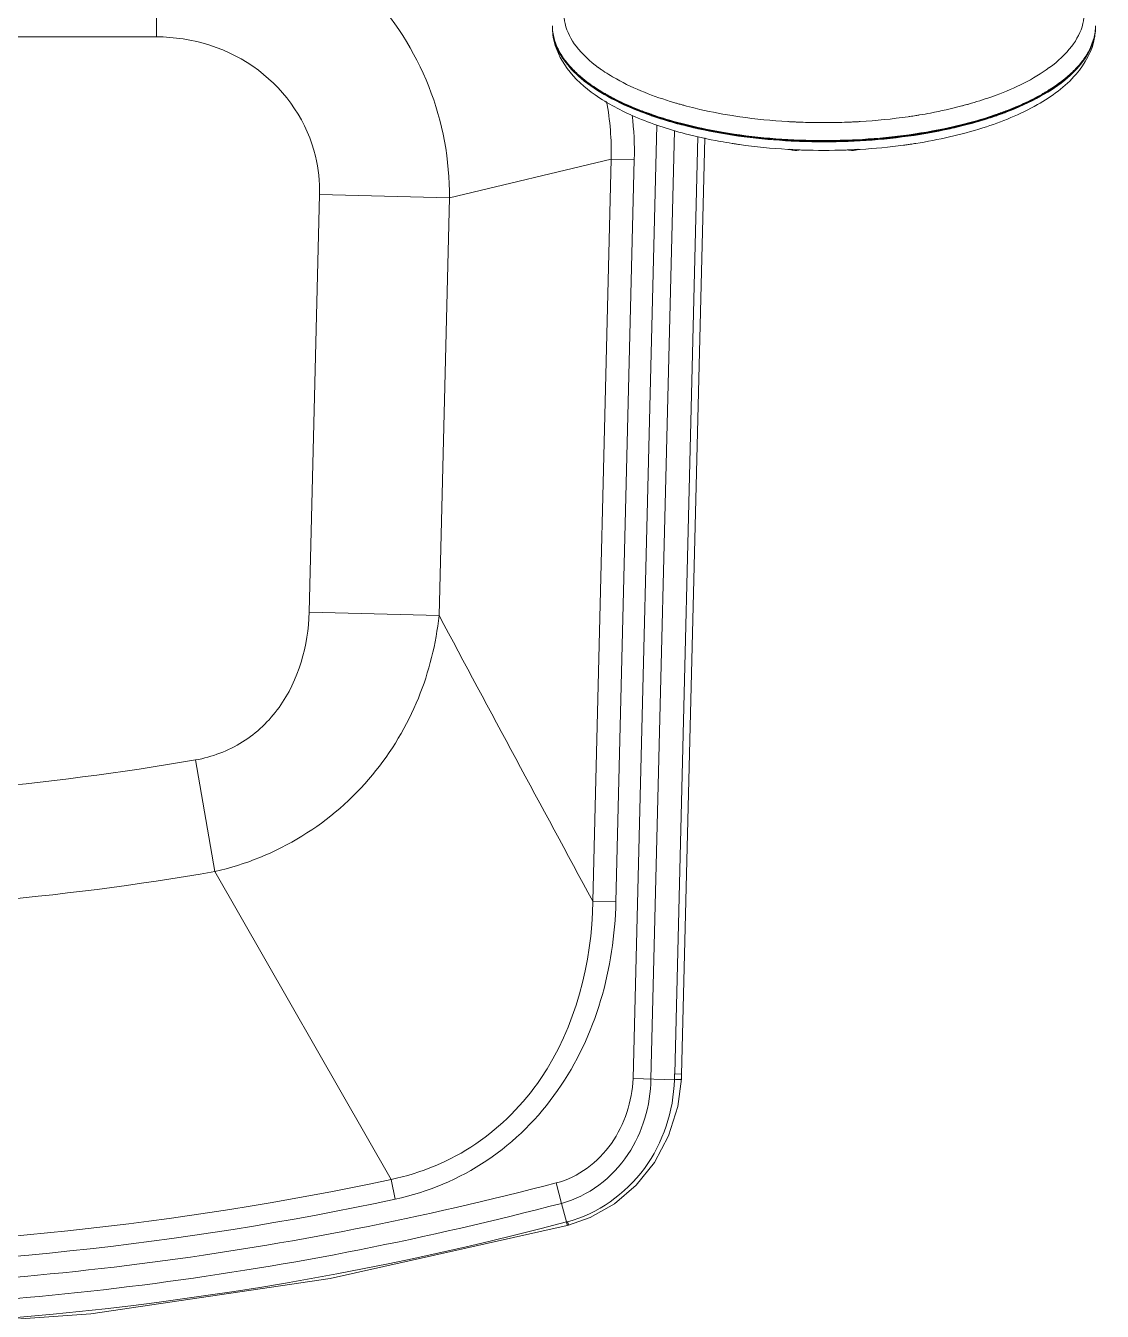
# Model space of a CAD drawing. Header units: millimetres. Extents: x 6110 to 6704, y -2661 to -1821.
# Drawn here: x 6297.6 to 6352.1, y -2057.3 to -1992.2 of the extents above; entities that cross this region are included whole.
import ezdxf

# ---------------------------------------------------------------- set-up
doc = ezdxf.new("R2010")
doc.units = ezdxf.units.MM
doc.header["$LTSCALE"] = 0.1
doc.linetypes.add('HIDDEN2', pattern=[4.7625, 3.175, -1.5875])
doc.layers.add('1', color=4, linetype='HIDDEN2', lineweight=13)
doc.layers.add('DIM', color=3, linetype='Continuous', lineweight=9)

msp = doc.modelspace()

# ---------------------------------------------------------------- hatches: boundary and pattern name
at = {"layer": 'DIM'}
h = msp.add_hatch(dxfattribs=at)
h.set_pattern_fill('ANSI31', color=2)
edge = h.paths.add_edge_path()
edge.add_line((6619.617, -2595.98), (6619.617, -1962.206))
edge.add_line((6634.617, -1966.11), (6619.617, -1966.11))
edge.add_line((6634.617, -2610.98), (6634.617, -1966.11))
edge.add_line((6634.617, -2610.98), (6184.457, -2610.98))
edge.add_line((6619.617, -2595.98), (6184.457, -2595.98))
edge.add_line((6184.457, -2610.98), (6184.457, -2595.98))

# ---------------------------------------------------------------- linework, layer by layer
at = {"layer": '1', "color": 7, "linetype": 'Continuous'}
for p, q in [((6304.171, -1985.775), (6304.171, -1992.751)), ((6324.232, -1992.208), (6324.232, -1992.185)), ((6324.232, -1992.221), (6324.232, -1992.208)), ((6351.739, -1992.208), (6351.739, -1992.185)), ((6351.739, -1992.208), (6351.739, -1992.22)), ((6288.095, -1992.751), (6304.171, -1992.751)), ((6324.342, -1992.921), (6324.48, -1993.284)), ((6351.492, -1993.283), (6351.628, -1992.923)), ((6326.555, -1994.296), (6326.57, -1994.308)), ((6349.4, -1994.308), (6349.416, -1994.296)), ((6345.301, -1996.157), (6345.328, -1996.15)), ((6329.004, -1996.61), (6328.982, -1996.602)), ((6329.093, -1996.643), (6329.082, -1996.638)), ((6329.17, -1996.67), (6329.155, -1996.664)), ((6329.29, -1996.712), (6329.278, -1996.708)), ((6346.587, -1996.744), (6346.554, -1996.755)), ((6346.656, -1996.72), (6346.633, -1996.728)), ((6346.716, -1996.7), (6346.693, -1996.707)), ((6346.817, -1996.664), (6346.802, -1996.67)), ((6346.921, -1996.627), (6346.903, -1996.634)), ((6346.911, -1996.608), (6346.932, -1996.6)), ((6346.922, -1996.649), (6346.943, -1996.642)), ((6346.949, -1996.663), (6346.927, -1996.67)), ((6347.022, -1996.59), (6346.998, -1996.599)), ((6328.324, -2045.495), (6329.518, -1997.216)), ((6329.223, -2045.52), (6330.411, -1997.483)), ((6331.409, -1997.359), (6331.38, -1997.352)), ((6336.543, -1997.06), (6336.582, -1997.062)), ((6339.027, -1997.076), (6339.047, -1997.076)), ((6339.349, -1997.064), (6339.384, -1997.062)), ((6339.384, -1997.062), (6339.437, -1997.06)), ((6345.022, -1997.203), (6344.983, -1997.212)), ((6331.597, -1997.797), (6330.424, -2045.258)), ((6333.593, -1998.185), (6333.553, -1998.179)), ((6342.377, -1998.185), (6342.349, -1998.189)), ((6336.238, -1998.436), (6336.305, -1998.466)), ((6336.305, -1998.466), (6336.408, -1998.49)), ((6336.305, -1998.466), (6336.305, -1998.466)), ((6336.342, -1998.469), (6336.305, -1998.466)), ((6336.342, -1998.469), (6336.377, -1998.479)), ((6336.404, -1998.484), (6336.489, -1998.494)), ((6336.408, -1998.49), (6336.511, -1998.499)), ((6336.511, -1998.499), (6336.614, -1998.499)), ((6336.589, -1998.495), (6336.748, -1998.47)), ((6336.614, -1998.499), (6336.707, -1998.489)), ((6336.658, -1998.472), (6336.624, -1998.47)), ((6336.707, -1998.489), (6336.777, -1998.472)), ((6339.189, -1998.471), (6339.253, -1998.487)), ((6339.22, -1998.468), (6339.252, -1998.479)), ((6339.313, -1998.472), (6339.253, -1998.474)), ((6339.279, -1998.485), (6339.253, -1998.487)), ((6339.253, -1998.487), (6339.269, -1998.49)), ((6339.269, -1998.49), (6339.374, -1998.5)), ((6339.279, -1998.485), (6339.297, -1998.488)), ((6339.297, -1998.488), (6339.306, -1998.49)), ((6339.306, -1998.49), (6339.403, -1998.496)), ((6339.374, -1998.5), (6339.479, -1998.498)), ((6339.479, -1998.498), (6339.575, -1998.488)), ((6339.564, -1998.46), (6339.534, -1998.461)), ((6327.205, -1998.935), (6319.013, -2000.892)), ((6326.276, -2036.511), (6327.205, -1998.935)), ((6327.205, -1998.935), (6328.38, -1998.964)), ((6328.38, -1998.964), (6327.451, -2036.54)), ((6311.912, -2021.88), (6312.435, -2000.73)), ((6312.435, -2000.73), (6319.013, -2000.892)), ((6319.013, -2000.892), (6318.49, -2022.043)), ((6318.49, -2022.043), (6311.912, -2021.88)), ((6307.135, -2035.012), (6306.157, -2029.359)), ((6316.058, -2050.599), (6307.135, -2035.011)), ((6327.451, -2036.54), (6326.276, -2036.511)), ((6330.411, -2045.549), (6328.324, -2045.497)), ((6330.411, -2045.549), (6330.421, -2045.258)), ((6330.774, -2045.266), (6330.424, -2045.258)), ((6330.579, -2046.899), (6330.766, -2045.507)), ((6316.059, -2050.6), (6316.272, -2051.601)), ((6324.692, -2051.81), (6324.427, -2050.771)), ((6324.942, -2052.753), (6324.692, -2051.811)), ((6324.998, -2052.738), (6324.942, -2052.753)), ((6324.978, -2052.9), (6324.942, -2052.753)), ((6324.985, -2052.924), (6324.978, -2052.9)), ((6324.985, -2052.924), (6325.051, -2052.908)), ((6325.025, -2052.832), (6324.998, -2052.738)), ((6325.051, -2052.908), (6325.025, -2052.832))]:
    msp.add_line(p, q, dxfattribs=at)
for points in [[(6330.766, -2045.507), (6330.773, -2045.308), (6331.946, -1997.87)], [(6339.575, -1998.488), (6339.656, -1998.469), (6339.721, -1998.443)], [(6325.051, -2052.908), (6326.138, -2052.531), (6327.369, -2051.834), (6328.47, -2050.893), (6329.396, -2049.734), (6330.108, -2048.393), (6330.579, -2046.899)], [(6241.356, -2052.924), (6252.923, -2055.537), (6264.789, -2057.322), (6276.735, -2058.231), (6288.76, -2058.262), (6300.851, -2057.4), (6312.983, -2055.619), (6324.985, -2052.924)]]:
    msp.add_lwpolyline(points, dxfattribs=at)
for centre, radius, start, end in [((6326.684, -1992.185), 2.452, 180.00008, 180.51375), ((6326.685, -1992.185), 2.453, 180.51376, 181.03834), ((6326.686, -1992.185), 2.455, 181.03834, 181.54698), ((6326.691, -1992.208), 2.46, 180.53202, 181.05207), ((6326.695, -1992.208), 2.463, 181.05257, 182.98667), ((6327.34, -1992.252), 3.109, 181.57844, 189.65055), ((6326.758, -1992.202), 2.527, 183.04237, 192.94888), ((6349.212, -1992.202), 2.528, 346.9651, 356.92896), ((6348.63, -1992.252), 3.109, 350.2783, 358.39915), ((6349.276, -1992.208), 2.463, 356.98572, 358.94746), ((6349.288, -1992.185), 2.452, 359.57, 359.99989), ((6349.286, -1992.185), 2.453, 358.97037, 359.48252), ((6349.285, -1992.185), 2.455, 358.45292, 358.97036), ((6349.28, -1992.208), 2.46, 358.94798, 359.47663), ((6326.769, -1992.222), 2.538, 188.3055, 190.46354), ((6349.203, -1992.222), 2.537, 349.59056, 351.7327), ((6328.275, -1991.392), 4.25, 215.46981, 219.84196), ((6331.077, -1988.154), 7.628, 233.78537, 235.06872), ((6347.697, -1991.393), 4.248, 320.21477, 324.50403), ((6329.996, -1989.683), 6.68, 229.25027, 231.48883), ((6345.979, -1989.688), 6.674, 308.55348, 310.74949), ((6331.998, -1986.766), 10.222, 239.33481, 240.32241), ((6343.976, -1986.772), 10.216, 299.68753, 300.6811), ((6313.191, -1998.558), 14.019, 358.45875, 10.45039), ((6333.98, -1982.76), 14.695, 246.95019, 247.232), ((6334.316, -1981.95), 15.572, 247.24771, 249.16601), ((6335.983, -1977.309), 19.582, 253.37028, 253.95559), ((6336.087, -1976.949), 19.957, 253.95442, 254.17157), ((6336.155, -1976.709), 20.207, 254.17177, 254.48806), ((6336.227, -1976.45), 20.475, 254.48793, 254.74476), ((6336.274, -1976.277), 20.655, 254.74457, 254.87249), ((6339.62, -1975.99), 20.952, 284.78529, 284.97255), ((6339.662, -1976.149), 20.787, 284.9726, 285.12742), ((6339.728, -1976.393), 20.535, 285.12695, 285.51171), ((6339.806, -1976.674), 20.244, 285.51205, 285.75053), ((6339.959, -1977.212), 19.684, 285.82626, 286.62876), ((6341.655, -1981.948), 15.573, 290.8343, 292.7487), ((6341.992, -1982.763), 14.691, 292.7643, 293.0633), ((6313.086, -1998.589), 15.299, 358.59503, 7.06636), ((6334.685, -1981.06), 16.598, 249.11411, 249.80068), ((6334.692, -1981.02), 16.617, 249.12739, 249.81871), ((6334.669, -1981.059), 16.551, 249.13668, 249.67798), ((6334.706, -1980.937), 16.657, 249.15222, 249.85851), ((6334.777, -1980.768), 16.862, 249.67698, 249.89748), ((6334.825, -1980.682), 17.002, 249.79891, 250.04536), ((6334.832, -1980.64), 17.021, 249.81691, 250.06316), ((6334.846, -1980.556), 17.063, 249.85665, 250.10223), ((6334.857, -1980.548), 17.096, 250.00395, 250.13958), ((6334.916, -1980.431), 17.268, 250.04565, 250.40727), ((6334.922, -1980.39), 17.287, 250.06345, 250.42555), ((6334.936, -1980.308), 17.327, 250.10253, 250.46613), ((6334.892, -1980.45), 17.199, 250.13956, 250.25387), ((6334.954, -1980.279), 17.381, 250.29534, 250.50958), ((6335.013, -1980.158), 17.559, 250.40708, 250.70239), ((6335.019, -1980.117), 17.577, 250.42536, 250.72172), ((6335.032, -1980.035), 17.616, 250.46595, 250.76558), ((6335.038, -1980.042), 17.633, 250.56267, 250.79536), ((6335.078, -1979.972), 17.755, 250.70211, 250.84771), ((6335.084, -1979.932), 17.774, 250.72144, 250.86788), ((6335.097, -1979.849), 17.813, 250.7653, 250.91437), ((6335.094, -1979.881), 17.803, 250.79521, 250.93395), ((6335.212, -1979.516), 18.165, 250.91599, 251.56424), ((6337.566, -1970.182), 26.888, 260.93358, 261.78094), ((6337.827, -1968.291), 28.798, 261.80523, 266.6642), ((6338.09, -1967.756), 29.334, 273.38029, 278.15027), ((6338.364, -1969.907), 27.167, 278.22084, 278.40948), ((6338.417, -1970.262), 26.808, 278.40841, 279.06718), ((6338.492, -1970.731), 26.333, 279.06785, 279.48497), ((6340.705, -1979.357), 18.333, 288.43707, 288.70728), ((6340.798, -1979.629), 18.045, 288.70699, 289.08516), ((6340.773, -1979.576), 18.126, 288.71192, 288.86255), ((6340.811, -1979.713), 18.006, 288.75903, 289.13126), ((6340.817, -1979.754), 17.986, 288.78109, 289.15183), ((6340.838, -1979.767), 17.924, 288.94247, 289.06788), ((6340.917, -1979.974), 17.681, 289.08491, 289.53359), ((6340.93, -1980.056), 17.642, 289.13101, 289.57346), ((6340.924, -1980.015), 17.661, 289.14354, 289.43922), ((6340.936, -1980.096), 17.623, 289.15158, 289.59247), ((6341.027, -1980.307), 17.352, 289.49247, 289.77022), ((6341.024, -1980.277), 17.36, 289.53408, 289.82136), ((6341.038, -1980.358), 17.321, 289.57393, 289.859), ((6341.044, -1980.399), 17.302, 289.59294, 289.87747), ((6341.133, -1980.602), 17.039, 289.85842, 290.13264), ((6341.229, -1980.839), 16.761, 289.89465, 290.8463), ((6341.242, -1980.92), 16.724, 289.93294, 290.86947), ((6341.249, -1980.961), 16.705, 289.95158, 290.88435), ((6341.263, -1980.953), 16.664, 290.21795, 290.68666), ((6341.355, -1981.198), 16.403, 290.68743, 290.86325), ((6336.587, -1974.842), 23.105, 255.67491, 256.97608), ((6336.591, -1974.803), 23.121, 255.68816, 256.99226), ((6336.533, -1975.009), 22.885, 255.71917, 256.56283), ((6336.694, -1974.341), 23.572, 256.56088, 257.02151), ((6336.799, -1973.912), 24.036, 256.98706, 257.51633), ((6336.771, -1974.007), 23.915, 257.02087, 257.21659), ((6336.803, -1973.913), 24.058, 257.04347, 257.50013), ((6336.827, -1973.761), 24.168, 257.21676, 257.50881), ((6337.961, -1966.578), 30.516, 266.60141, 266.9405), ((6337.968, -1966.439), 30.654, 266.94051, 267.3185), ((6337.974, -1966.308), 30.785, 267.40902, 267.64695), ((6337.977, -1966.243), 30.851, 267.64695, 267.88635), ((6337.979, -1966.193), 30.901, 267.90579, 268.04761), ((6337.985, -1965.988), 31.106, 268.04889, 270.00116), ((6337.986, -1965.985), 31.109, 269.99892, 271.91712), ((6337.994, -1966.245), 30.848, 271.95476, 272.51675), ((6338.003, -1966.439), 30.654, 272.6815, 273.05978), ((6338.01, -1966.578), 30.516, 273.05979, 273.3986), ((6339.172, -1973.912), 24.036, 282.48421, 283.01334), ((6339.128, -1973.69), 24.24, 282.4915, 282.64479), ((6339.175, -1973.948), 24.022, 282.49961, 283.02897), ((6339.237, -1974.171), 23.747, 282.64256, 283.43829), ((6339.38, -1974.803), 23.121, 283.00814, 284.31178), ((6339.384, -1974.842), 23.105, 283.02378, 284.32504), ((6339.405, -1974.874), 23.024, 283.43932, 284.02049), ((6339.526, -1975.36), 22.524, 284.12405, 284.28438), ((6337.564, -1971.241), 27.234, 261.06457, 261.5299), ((6337.622, -1970.857), 27.623, 261.61476, 261.86373), ((6337.885, -1968.772), 29.725, 261.92969, 266.651), ((6338.12, -1969.094), 29.401, 273.31944, 277.62552), ((6338.291, -1970.44), 28.044, 277.64372, 277.8689), ((6338.319, -1970.642), 27.841, 277.86884, 278.13462), ((6338.346, -1970.834), 27.647, 278.1347, 278.32408), ((6338.402, -1971.208), 27.269, 278.38283, 278.93202), ((6304.877, -2000.548), 7.56, 358.62172, 13.39302), ((6337.962, -1967.62), 30.879, 266.633, 266.91914), ((6337.967, -1967.535), 30.964, 266.91909, 267.11239), ((6336.491, -1997.983), 0.508, 256.95708, 259.2851), ((6336.514, -1997.842), 0.651, 259.65156, 260.2702), ((6337.97, -1967.468), 31.031, 267.1124, 267.34038), ((6336.551, -1997.514), 0.981, 266.35997, 272.22978), ((6337.973, -1967.411), 31.088, 267.34036, 267.51291), ((6337.977, -1967.325), 31.175, 267.57589, 268.02291), ((6337.986, -1967.057), 31.442, 268.02328, 271.97653), ((6337.994, -1967.301), 31.198, 271.97716, 272.31426), ((6337.997, -1967.394), 31.105, 272.42464, 272.65985), ((6339.411, -1997.544), 0.952, 269.50546, 271.68415), ((6338, -1967.452), 31.047, 272.65986, 272.83142), ((6338.007, -1967.581), 30.918, 272.88772, 273.36621), ((6304.245, -2000.74), 14.769, 359.41018, 0.76699), ((8870.955, -657.628), 2894.254, 208.12664, 208.451894), ((6283.171, -1896.472), 134.861, 260.18697, 279.81345), ((6283.171, -1896.472), 140.597, 260.18633, 279.81359), ((6283.172, -1896.502), 157.569, 257.95319, 282.04704), ((6283.172, -1896.499), 158.595, 257.95326, 282.04699), ((6283.171, -1894.856), 163.329, 255.18255, 284.8178)]:
    msp.add_arc(centre, radius, start, end, dxfattribs=at)
for points, knots in [([(6304.171, -1985.775), (6306.095, -1985.802), (6309.971, -1986.604), (6314.874, -1989.889), (6318.18, -1994.767), (6318.986, -1998.628), (6319.012, -2000.543)], [0, 0, 0, 0, 0.250774, 0.500954, 0.750581, 1, 1, 1, 1]), ([(6325.48, -1989.767), (6325.214, -1990.104), (6324.795, -1990.843), (6324.778, -1992.143), (6325.43, -1993.352), (6326.139, -1993.99), (6326.555, -1994.296)], [0, 0, 0, 0, 0.243726, 0.465243, 0.706976, 1, 1, 1, 1]), ([(6349.416, -1994.296), (6349.832, -1993.99), (6350.541, -1993.352), (6351.193, -1992.143), (6351.176, -1990.843), (6350.757, -1990.104), (6350.491, -1989.767)], [0, 0, 0, 0, 0.293026, 0.534759, 0.756275, 1, 1, 1, 1]), ([(6312.232, -1998.797), (6311.827, -1997.102), (6309.663, -1993.866), (6305.984, -1992.75), (6304.171, -1992.75)], [0, 0, 0, 0, 0.490014, 1, 1, 1, 1]), ([(6324.273, -1992.683), (6324.426, -1993.509), (6325.372, -1994.711), (6327.067, -1995.818), (6328.167, -1996.316), (6328.771, -1996.546)], [0, 0, 0, 0, 0.412071, 0.683038, 1, 1, 1, 1]), ([(6330.961, -1997.655), (6330.099, -1997.43), (6328.513, -1996.913), (6326.451, -1995.832), (6324.93, -1994.495), (6324.372, -1993.34), (6324.276, -1992.773)], [0, 0, 0, 0, 0.308524, 0.575058, 0.800978, 1, 1, 1, 1]), ([(6328.768, -1996.568), (6328.175, -1996.342), (6327.092, -1995.853), (6325.416, -1994.767), (6324.468, -1993.601), (6324.29, -1992.788)], [0, 0, 0, 0, 0.315536, 0.586245, 1, 1, 1, 1]), ([(6328.774, -1996.525), (6328.184, -1996.3), (6327.105, -1995.814), (6325.432, -1994.734), (6324.481, -1993.578), (6324.296, -1992.769)], [0, 0, 0, 0, 0.315137, 0.585787, 1, 1, 1, 1]), ([(6351.695, -1992.777), (6351.577, -1993.465), (6350.783, -1994.872), (6348.696, -1996.361), (6345.908, -1997.495), (6343.784, -1997.965), (6342.635, -1998.146)], [0, 0, 0, 0, 0.189101, 0.413062, 0.685069, 1, 1, 1, 1]), ([(6351.674, -1992.772), (6351.488, -1993.581), (6350.536, -1994.735), (6348.864, -1995.815), (6347.786, -1996.3), (6347.196, -1996.525)], [0, 0, 0, 0, 0.414286, 0.684924, 1, 1, 1, 1]), ([(6347.2, -1996.546), (6347.804, -1996.316), (6348.905, -1995.817), (6350.6, -1994.71), (6351.546, -1993.507), (6351.698, -1992.68)], [0, 0, 0, 0, 0.317003, 0.587977, 1, 1, 1, 1]), ([(6351.697, -1992.712), (6351.542, -1993.537), (6350.596, -1994.736), (6348.905, -1995.84), (6347.806, -1996.338), (6347.204, -1996.568)], [0, 0, 0, 0, 0.41223, 0.683168, 1, 1, 1, 1]), ([(6325.012, -1994.115), (6325.057, -1994.17), (6325.252, -1994.392), (6325.466, -1994.597), (6325.636, -1994.744)], [0, 0, 0, 0, 0.23955, 1, 1, 1, 1]), ([(6345.592, -1996.072), (6345.968, -1995.96), (6347.297, -1995.518), (6348.585, -1994.905), (6349.4, -1994.308)], [0, 0, 0, 0, 0.279716, 1, 1, 1, 1]), ([(6350.335, -1994.744), (6350.394, -1994.693), (6350.615, -1994.495), (6350.822, -1994.281), (6350.962, -1994.112)], [0, 0, 0, 0, 0.260929, 1, 1, 1, 1]), ([(6325.837, -1994.91), (6325.908, -1994.967), (6326.213, -1995.2), (6326.534, -1995.41), (6326.785, -1995.559)], [0, 0, 0, 0, 0.238962, 1, 1, 1, 1]), ([(6326.709, -1994.407), (6326.954, -1994.578), (6328.102, -1995.286), (6329.375, -1995.773), (6330.379, -1996.073)], [0, 0, 0, 0, 0.221758, 1, 1, 1, 1]), ([(6349.188, -1995.557), (6349.275, -1995.506), (6349.602, -1995.305), (6349.917, -1995.084), (6350.138, -1994.907)], [0, 0, 0, 0, 0.26124, 1, 1, 1, 1]), ([(6326.937, -1995.647), (6327.037, -1995.704), (6327.457, -1995.935), (6327.892, -1996.139), (6328.227, -1996.281)], [0, 0, 0, 0, 0.239619, 1, 1, 1, 1]), ([(6347.747, -1996.28), (6347.862, -1996.231), (6348.3, -1996.038), (6348.728, -1995.822), (6349.035, -1995.646)], [0, 0, 0, 0, 0.260364, 1, 1, 1, 1]), ([(6330.884, -1996.216), (6331.079, -1996.269), (6331.886, -1996.475), (6332.706, -1996.635), (6333.329, -1996.735)], [0, 0, 0, 0, 0.242103, 1, 1, 1, 1]), ([(6342.831, -1996.704), (6343.015, -1996.673), (6343.732, -1996.545), (6344.443, -1996.386), (6344.967, -1996.248)], [0, 0, 0, 0, 0.256597, 1, 1, 1, 1]), ([(6330.87, -1997.228), (6330.73, -1997.192), (6330.186, -1997.048), (6329.648, -1996.882), (6329.253, -1996.744)], [0, 0, 0, 0, 0.257131, 1, 1, 1, 1]), ([(6329.259, -1996.724), (6329.388, -1996.768), (6329.921, -1996.947), (6330.462, -1997.101), (6330.875, -1997.206)], [0, 0, 0, 0, 0.242724, 1, 1, 1, 1]), ([(6330.888, -1997.187), (6330.75, -1997.152), (6330.215, -1997.01), (6329.686, -1996.848), (6329.297, -1996.714)], [0, 0, 0, 0, 0.256965, 1, 1, 1, 1]), ([(6329.468, -1996.749), (6329.638, -1996.806), (6330.347, -1997.031), (6331.068, -1997.216), (6331.619, -1997.338)], [0, 0, 0, 0, 0.2412, 1, 1, 1, 1]), ([(6344.352, -1997.338), (6344.54, -1997.296), (6345.264, -1997.127), (6345.98, -1996.923), (6346.504, -1996.749)], [0, 0, 0, 0, 0.258508, 1, 1, 1, 1]), ([(6346.554, -1996.755), (6346.436, -1996.795), (6345.95, -1996.953), (6345.458, -1997.092), (6345.083, -1997.187)], [0, 0, 0, 0, 0.243516, 1, 1, 1, 1]), ([(6345.096, -1997.206), (6345.226, -1997.173), (6345.732, -1997.039), (6346.233, -1996.887), (6346.601, -1996.762)], [0, 0, 0, 0, 0.25655, 1, 1, 1, 1]), ([(6346.608, -1996.782), (6346.487, -1996.823), (6345.99, -1996.987), (6345.485, -1997.13), (6345.101, -1997.228)], [0, 0, 0, 0, 0.243298, 1, 1, 1, 1]), ([(6337.986, -1998.066), (6337.433, -1998.066), (6335.29, -1998.011), (6333.15, -1997.746), (6331.596, -1997.401)], [0, 0, 0, 0, 0.257761, 1, 1, 1, 1]), ([(6337.986, -1998.021), (6337.433, -1998.021), (6335.292, -1997.966), (6333.152, -1997.7), (6331.6, -1997.356)], [0, 0, 0, 0, 0.257772, 1, 1, 1, 1]), ([(6331.603, -1997.38), (6333.691, -1997.842), (6337.986, -1998.245), (6342.28, -1997.842), (6344.368, -1997.38)], [0, 0, 0, 0, 0.500001, 1, 1, 1, 1]), ([(6331.619, -1997.338), (6332.119, -1997.448), (6334.219, -1997.842), (6336.362, -1997.998), (6337.986, -1997.998)], [0, 0, 0, 0, 0.23973, 1, 1, 1, 1]), ([(6337.986, -1997.998), (6338.536, -1997.998), (6340.671, -1997.943), (6342.804, -1997.679), (6344.352, -1997.338)], [0, 0, 0, 0, 0.257693, 1, 1, 1, 1]), ([(6344.371, -1997.356), (6343.87, -1997.467), (6341.764, -1997.864), (6339.615, -1998.021), (6337.986, -1998.021)], [0, 0, 0, 0, 0.239657, 1, 1, 1, 1]), ([(6344.375, -1997.401), (6343.873, -1997.512), (6341.766, -1997.91), (6339.615, -1998.066), (6337.986, -1998.066)], [0, 0, 0, 0, 0.239651, 1, 1, 1, 1]), ([(6333.334, -1998.145), (6333.129, -1998.113), (6332.333, -1997.979), (6331.542, -1997.807), (6330.961, -1997.655)], [0, 0, 0, 0, 0.25649, 1, 1, 1, 1]), ([(6339.439, -1998.496), (6339.492, -1998.494), (6339.57, -1998.483), (6339.664, -1998.465), (6339.682, -1998.439)], [0, 0, 0, 0, 0.63014, 1, 1, 1, 1]), ([(6306.157, -2029.359), (6306.993, -2029.215), (6308.631, -2028.593), (6311.13, -2026.204), (6311.87, -2023.565), (6311.912, -2021.88)], [0, 0, 0, 0, 0.250986, 0.501899, 1, 1, 1, 1]), ([(6318.49, -2022.043), (6318.339, -2023.473), (6317.617, -2026.38), (6315.264, -2030.325), (6311.679, -2033.449), (6308.684, -2034.663), (6307.135, -2035.011)], [0, 0, 0, 0, 0.235352, 0.482518, 0.740164, 1, 1, 1, 1]), ([(6316.058, -2050.599), (6317.577, -2050.287), (6320.534, -2049.055), (6324.992, -2044.516), (6326.237, -2039.632), (6326.276, -2036.511)], [0, 0, 0, 0, 0.249073, 0.498661, 1, 1, 1, 1]), ([(6327.451, -2036.54), (6327.409, -2038.226), (6326.912, -2041.605), (6324.744, -2046.258), (6321.104, -2049.913), (6317.915, -2051.25), (6316.273, -2051.601)], [0, 0, 0, 0, 0.250681, 0.500784, 0.7504, 1, 1, 1, 1]), ([(6328.324, -2045.495), (6328.25, -2046.646), (6327.552, -2048.957), (6325.539, -2050.5), (6324.428, -2050.771)], [0, 0, 0, 0, 0.50197, 1, 1, 1, 1]), ([(6329.223, -2045.52), (6329.189, -2046.849), (6328.429, -2049.622), (6326.04, -2051.46), (6324.692, -2051.811)], [0, 0, 0, 0, 0.488279, 1, 1, 1, 1]), ([(6330.412, -2045.549), (6330.366, -2047.13), (6329.335, -2050.341), (6326.525, -2052.345), (6324.998, -2052.738)], [0, 0, 0, 0, 0.500671, 1, 1, 1, 1]), ([(6330.766, -2045.507), (6330.764, -2045.539), (6330.582, -2045.526), (6330.499, -2045.547), (6330.412, -2045.549)], [0, 0, 0, 0, 0.269459, 1, 1, 1, 1]), ([(6241.925, -2050.774), (6255.328, -2054.322), (6276.271, -2057.042), (6304.026, -2055.247), (6317.706, -2052.535), (6324.428, -2050.771)], [0, 0, 0, 0, 0.499405, 0.749665, 1, 1, 1, 1]), ([(6241.651, -2051.81), (6255.141, -2055.384), (6276.222, -2058.125), (6304.158, -2056.318), (6317.927, -2053.586), (6324.692, -2051.81)], [0, 0, 0, 0, 0.499416, 0.749684, 1, 1, 1, 1])]:
    msp.add_open_spline(points, degree=3, knots=knots, dxfattribs=at)
for points in [[(6324.232, -1992.231), (6324.232, -1992.228), (6324.232, -1992.224), (6324.232, -1992.221)], [(6324.233, -1992.252), (6324.239, -1992.478), (6324.277, -1992.704), (6324.342, -1992.921)], [(6351.628, -1992.923), (6351.694, -1992.706), (6351.732, -1992.478), (6351.739, -1992.252)], [(6351.739, -1992.207), (6351.739, -1992.206), (6351.739, -1992.205), (6351.739, -1992.204)], [(6351.739, -1992.22), (6351.739, -1992.224), (6351.739, -1992.227), (6351.739, -1992.231)], [(6324.48, -1993.284), (6324.571, -1993.486), (6324.685, -1993.678), (6324.814, -1993.859)], [(6351.156, -1993.86), (6351.285, -1993.679), (6351.4, -1993.486), (6351.492, -1993.283)], [(6329.011, -1996.613), (6329.009, -1996.612), (6329.006, -1996.611), (6329.004, -1996.61)], [(6329.297, -1996.714), (6329.294, -1996.713), (6329.292, -1996.712), (6329.29, -1996.712)], [(6346.903, -1996.634), (6346.901, -1996.634), (6346.899, -1996.635), (6346.896, -1996.636)], [(6336.534, -1997.06), (6336.537, -1997.06), (6336.54, -1997.06), (6336.543, -1997.06)], [(6336.839, -1997.073), (6336.842, -1997.073), (6336.846, -1997.073), (6336.849, -1997.073)]]:
    msp.add_open_spline(points, degree=3, dxfattribs=at)

doc.saveas('drawing.dxf')
